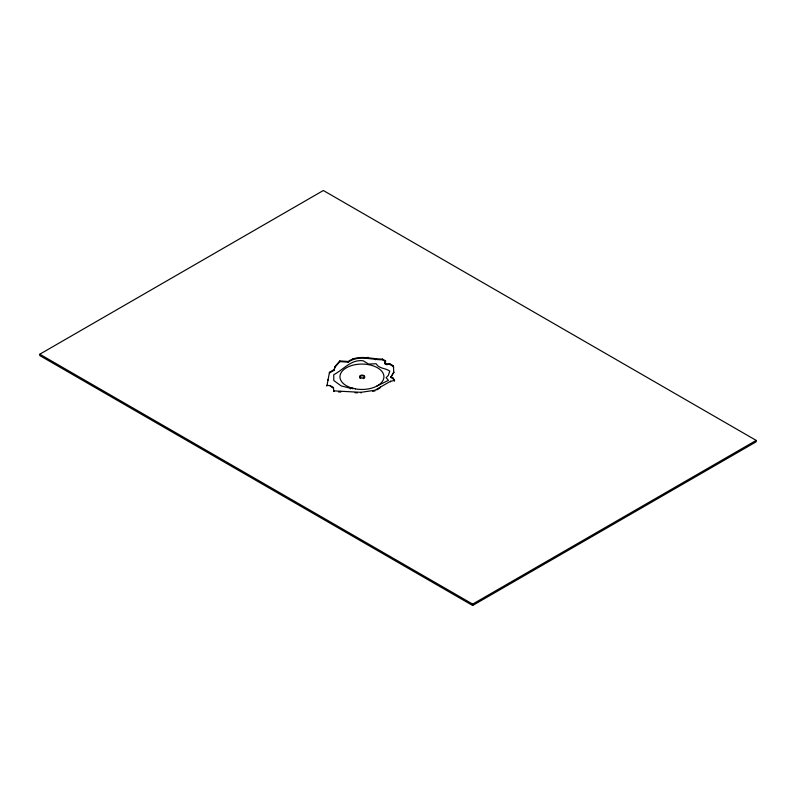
<?xml version="1.0" encoding="UTF-8"?>
<svg xmlns="http://www.w3.org/2000/svg" width="796" height="796" viewBox="0 0 796 796"><rect width="100%" height="100%" fill="white"/><g stroke="black" fill="none" stroke-linecap="round" stroke-linejoin="round"><path stroke-width="1.19" d="M326.867 386.07L329.484 372.279L334.27 369.523L334.917 366.618L339.793 360.926L348.19 361.483C358.449 354.15 371.145 359.155 382.508 359.095L385.662 360.916L384.548 363.543L386.349 364.578L389.712 364.389L393.443 366.538L393.443 365.852L389.712 363.692L386.349 363.881L384.548 362.847M329.484 372.279L329.484 372.976L334.27 370.21L334.917 366.618M384.548 363.543L385.662 361.603L382.508 359.782C371.145 359.842 358.449 354.847 348.19 362.17L339.793 361.613L334.917 367.304M390.816 377.463L393.771 372.19L390.816 377.463L393.214 378.836L394.557 381.155M39.8 354.21L323.345 190.503L756.2 440.407L756.2 441.79L472.655 605.497L39.8 355.593L39.8 354.21L472.655 604.114L756.2 440.407M390.816 376.767L393.214 378.15L394.557 380.458L390.547 381.244L374.926 390.259L361.006 392.319L333.773 390.876L333.773 391.562L333.454 387.463L330.231 385.602L326.867 385.383M376.747 389.901L379.473 388.329M376.946 386.04L388.438 380.319L386.12 377.712L388.299 375.443L389.771 371.125C385.572 367.891 379.015 368.956 376.14 363.742L368.618 364.051L363.175 360.777C350.797 359.225 343.623 369.672 333.763 374.667L333.793 380.528L341.136 385.891L350.419 388.259L352.917 388.219L352.917 388.916M372.608 391.294L374.926 390.955M355.056 392.736L357.434 392.846M338.439 391.901L340.768 392.07L340.768 391.383M331.305 386.916L333.454 388.15L333.454 387.463M393.443 365.852L393.771 372.886M472.655 604.114L472.655 605.497M393.522 367.314L393.522 368.001M393.214 378.15L393.214 378.836M390.547 381.244L390.547 381.931M389.712 363.692L389.712 364.389M386.349 363.881L386.349 364.578M382.508 359.095L382.508 359.782M380.389 387.115L380.389 387.801M375.742 359.115L375.742 359.802M367.971 357.195L367.971 357.882M361.006 392.319L361.006 393.005M352.976 358.717L352.976 359.404M350.419 388.259L350.419 388.945M348.19 361.483L348.19 362.17M339.793 360.926L339.793 361.613M334.27 369.523L334.27 370.21M330.231 385.602L330.231 386.289M328.032 379.563L328.032 380.249M359.832 377.861A2.537 1.463 0 0 1 362.071 375.792A2.537 1.463 0 0 1 364.518 377.772M364.21 378.11A2.537 1.463 0 0 1 363.185 378.588M360.668 378.448A2.537 1.463 0 0 1 360.18 378.18M355.523 388.906L350.3 387.533A21.989 12.696 0 0 1 349.951 366.12A21.989 12.696 0 0 1 383.712 374.986A21.989 12.696 0 0 1 355.523 388.906M360.668 377.752A2.537 1.463 0 0 0 364.668 376.707A2.537 1.463 0 0 0 361.105 375.224A2.537 1.463 0 0 0 360.668 377.752"/></g></svg>
